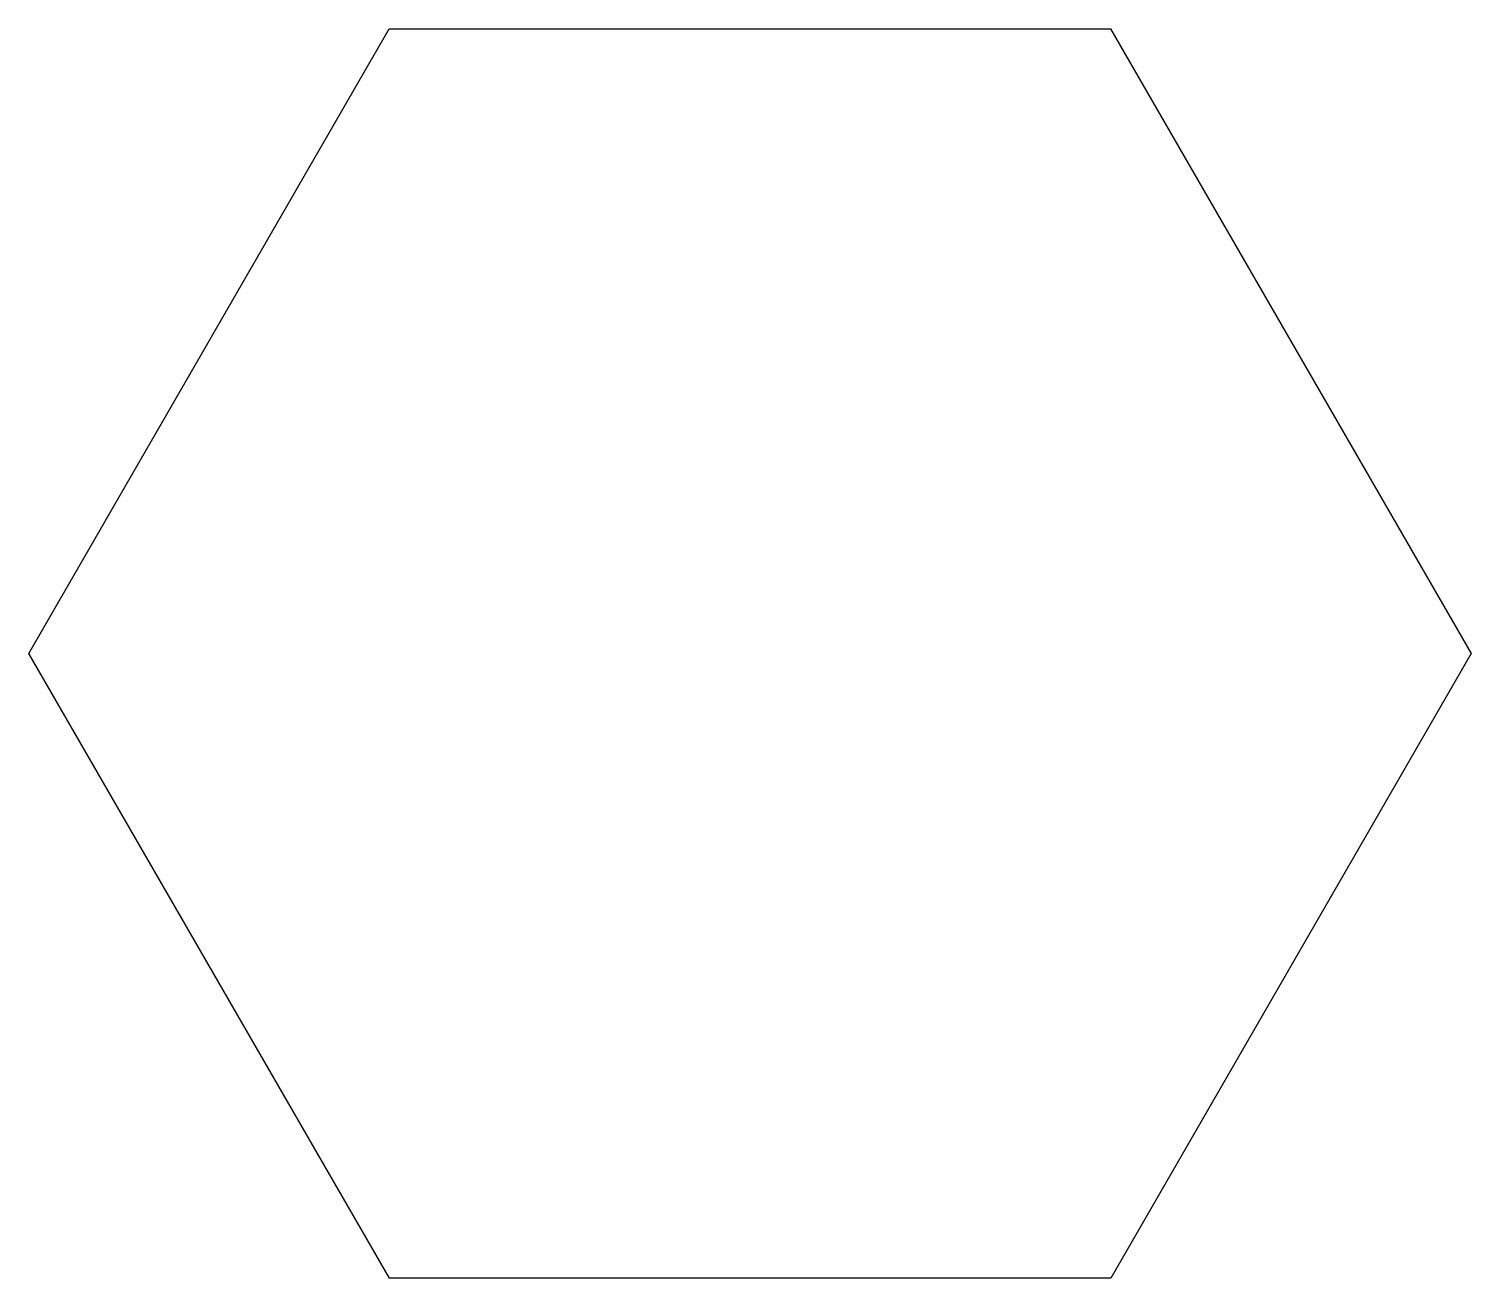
# Model space of a CAD drawing. Header units: millimetres. Extents: x -35 to 35, y 0 to 60.6.
import ezdxf

# ---------------------------------------------------------------- set-up
doc = ezdxf.new("R2010")
doc.units = ezdxf.units.MM
doc.layers.get('0').update_dxf_attribs({"linetype": 'CONTINUOUS'})

msp = doc.modelspace()

# ---------------------------------------------------------------- linework, layer by layer
msp.add_lwpolyline([(34.995, 30.316), (17.5, 0.003), (-17.5, -0.003), (-35.005, 30.306), (-17.509, 60.619), (17.491, 60.624)], close=True)

doc.saveas('drawing.dxf')
